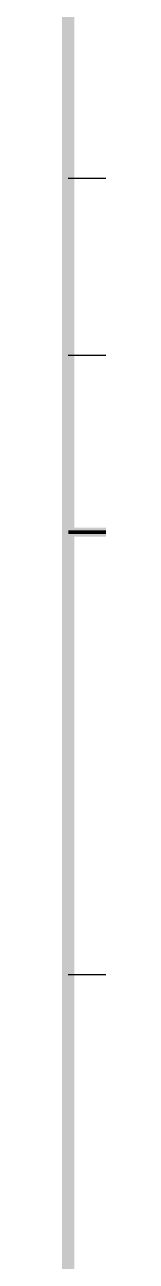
# Model space of a CAD drawing. Extents: x 8844666 to 9156203, y 1662182 to 2655606.
# Drawn here: x 9023468 to 9023676, y 1741039 to 1748025 of the extents above; entities that cross this region are included whole.
import ezdxf

# ---------------------------------------------------------------- set-up
doc = ezdxf.new("R2010")
doc.units = 0
doc.header["$LTSCALE"] = 1000
doc.header["$MEASUREMENT"] = 0
doc.layers.get('0').update_dxf_attribs({"linetype": 'CONTINUOUS'})
doc.layers.add('PP-PM-TK', color=7, linetype='CONTINUOUS')

# ---------------------------------------------------------------- blocks, each defined once
blk = doc.blocks.new('A1-TK')
at = {"layer": 'PP-PM-TK', "color": 4}
for p, q in [((9146250.4, 1815479.9), (9151750.4, 1815479.9)), ((9146250.4, 1814479.9), (9151750.4, 1814479.9)), ((9146250.4, 1810979.9), (9151750.4, 1810979.9))]:
    blk.add_line(p, q, dxfattribs=at)
at = {"layer": 'PP-PM-TK', "color": 4, "const_width": 70}
blk.add_lwpolyline([(9146250.4, 1854615.8), (9151750.4, 1854615.8), (9151750.4, 1797215.8), (9146250.4, 1797215.8)], close=True, dxfattribs=at)
at = {"layer": 'PP-PM-TK', "color": 4}
for const_width in [50, 20]:
    blk.add_lwpolyline([(9146250.4, 1813479.9), (9151750.4, 1813479.9)], dxfattribs=dict(at, const_width=const_width))

msp = doc.modelspace()

# ---------------------------------------------------------------- block references
msp.add_blockref('A1-TK', (-122747.6, -68321.6))

doc.saveas('drawing.dxf')
